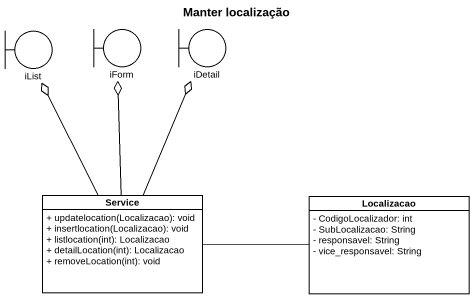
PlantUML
@startuml
title Manter localização
allowmixing
hide circle
hide empty members
skinparam classAttributeIconSize 0
boundary iList
boundary iForm
boundary iDetail
class Service {
  + updatelocation(Localizacao): void
  + insertlocation(Localizacao): void
  + listlocation(int): Localizacao
  + detailLocation(int): Localizacao
  + removeLocation(int): void
}
class Localizacao {
  - CodigoLocalizador: int
  - SubLocalizacao: String
  - responsavel: String
  - vice_responsavel: String
}
Service -up-o iList
Service -up-o iForm
Service -up-o iDetail
Service -right- Localizacao
@enduml
